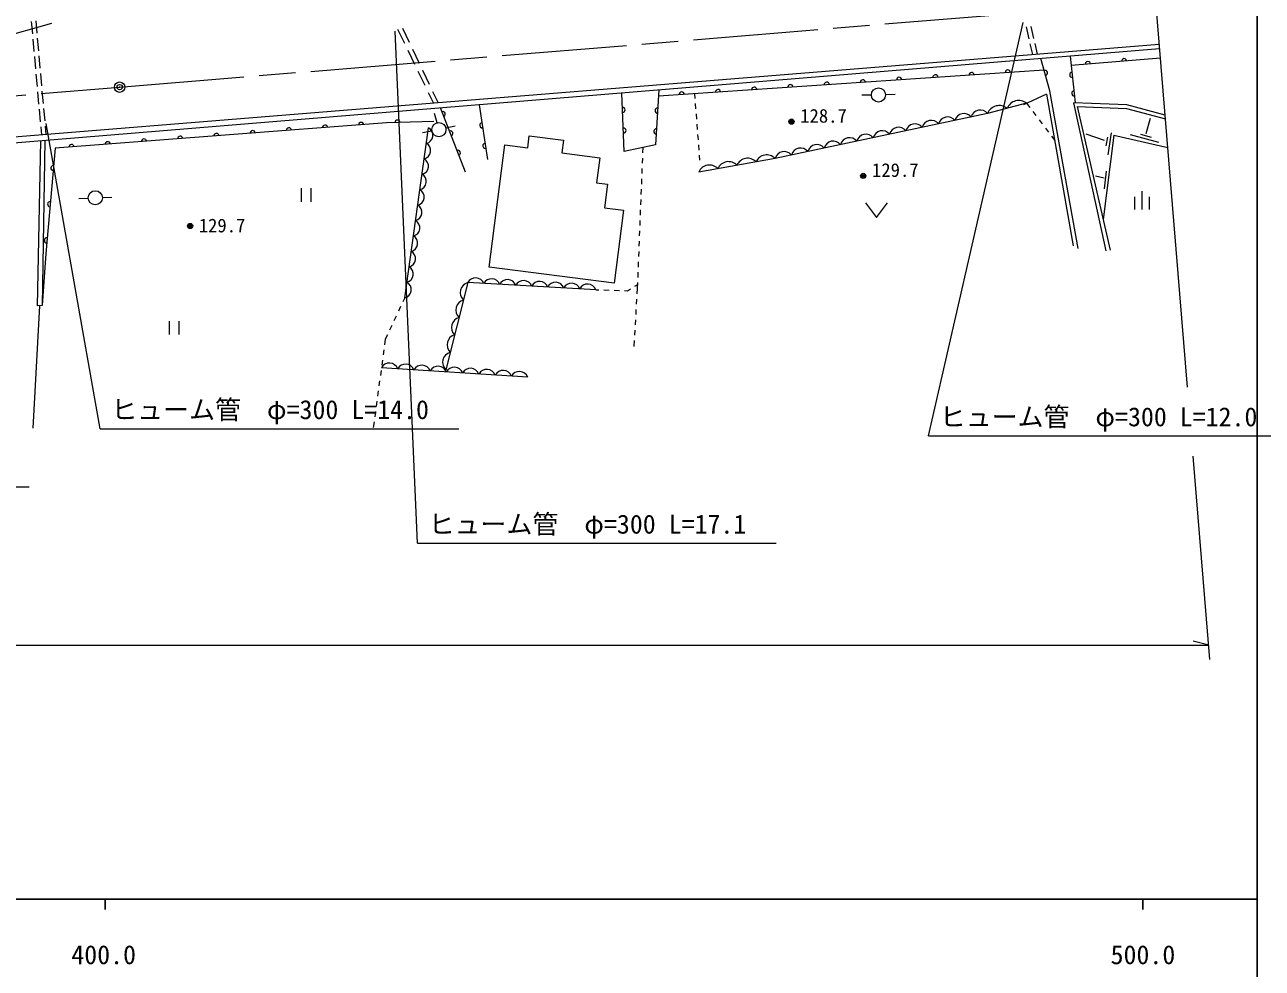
# Model space of a CAD drawing. Units: millimetres, scale not verified. Extents: x 40000 to 680000, y 20000 to 380000.
# Drawn here: x 460240 to 579500, y 198357 to 289242 of the extents above; entities that cross this region are included whole.
import ezdxf
from ezdxf.enums import TextEntityAlignment as Align

# ---------------------------------------------------------------- set-up
doc = ezdxf.new("R2010")
doc.units = ezdxf.units.MM
doc.header["$LTSCALE"] = 1000
doc.header["$PDMODE"] = 32
doc.header["$PDSIZE"] = 500
doc.linetypes.add('CHAIN', pattern=[18.5, 12, -1.5, 3.5, -1.5])
for name, color, linetype, lineweight in [('M-BGD', 7, 'Continuous', 13), ('M-BMK', 2, 'CHAIN', 13), ('M-BMK-SRVR', 3, 'Continuous', 13), ('M-STR-HTXT', 7, 'Continuous', 13), ('M-TTL-BAND', 7, 'Continuous', 25)]:
    doc.layers.add(name, color=color, linetype=linetype, lineweight=lineweight)
doc.styles.add('ＭＳ ゴシック', font='')
doc.styles.get('ＭＳ ゴシック').set_extended_font_data('MS Gothic')

msp = doc.modelspace()

# ---------------------------------------------------------------- linework, layer by layer
at = {"layer": 'M-BGD'}
for p, q in [((447891, 285178), (462853, 289409)), ((461005, 288367), (460898, 289563)), ((461433, 288438), (461325, 289633)), ((496175, 288810), (496828, 287459)), ((496648, 288924), (497292, 287569)), ((557034, 287879), (556767, 289049)), ((557493, 287913), (557230, 289084)), ((461156, 286674), (461049, 287869)), ((461585, 286744), (461477, 287940)), ((557833, 286399), (557603, 287425)), ((569607, 286924), (444775, 276667)), ((569572, 287349), (444782, 277250)), ((461737, 285051), (461630, 286246)), ((497154, 286784), (497806, 285434)), ((497613, 286892), (498257, 285537)), ((557379, 286362), (557145, 287391)), ((461308, 284981), (461201, 286176)), ((559045, 282872), (558161, 285984)), ((560999, 286217), (561482, 281719)), ((569683, 286008), (561094, 285330)), ((461459, 283288), (461352, 284483)), ((461890, 283358), (461782, 284553)), ((498133, 284758), (498785, 283408)), ((498579, 284859), (499223, 283505)), ((558476, 284875), (521310, 282366)), ((461611, 281595), (461504, 282790)), ((462042, 281665), (461934, 282860)), ((499111, 282732), (499616, 281688)), ((499545, 282827), (500069, 281724)), ((518022, 277044), (517774, 282665)), ((521344, 282958), (521042, 277667)), ((561745, 267673), (559045, 282872)), ((504038, 281536), (504831, 276267)), ((524850, 282150), (524815, 282603)), ((524927, 281153), (524889, 281652)), ((540918, 282481), (541831, 282502)), ((543195, 282535), (544108, 282557)), ((558714, 282570), (556481, 281529)), ((556792, 281674), (557087, 281285)), ((558714, 282570), (561277, 267951)), ((566461, 281540), (561333, 281724)), ((564443, 267456), (561333, 281724)), ((570133, 280540), (566461, 281540)), ((461763, 279901), (461656, 281097)), ((462194, 279972), (462087, 281167)), ((499983, 279799), (499733, 280678)), ((502701, 275044), (500291, 281228)), ((525004, 280156), (524966, 280655)), ((557389, 280887), (557691, 280488)), ((561675, 281383), (566408, 281159)), ((561675, 281383), (564855, 267526)), ((566408, 281159), (570163, 280179)), ((461876, 278633), (461807, 279403)), ((462312, 278668), (462239, 279474)), ((496874, 262952), (499166, 279303)), ((500813, 279312), (501707, 279497)), ((525081, 279159), (525042, 279658)), ((557993, 280090), (558295, 279692)), ((558598, 279293), (558900, 278895)), ((568328, 278779), (568735, 280252)), ((461459, 262158), (461804, 278066)), ((462171, 278096), (461910, 262184)), ((498582, 278850), (499477, 279035)), ((508710, 277392), (508855, 278539)), ((508855, 278539), (512152, 278120)), ((512152, 278120), (511997, 276902)), ((525158, 278162), (525119, 278661)), ((559202, 278496), (559497, 278108)), ((564310, 278082), (562522, 278695)), ((565185, 278608), (564178, 270473)), ((564582, 278424), (564424, 277573)), ((564942, 278836), (564617, 276723)), ((565185, 278608), (570392, 277403)), ((566763, 278674), (569511, 277925)), ((567762, 278700), (568788, 278424)), ((505004, 265884), (506501, 277673)), ((506501, 277673), (508710, 277392)), ((511997, 276902), (515651, 276438)), ((521042, 277667), (518022, 277044)), ((519811, 276896), (519831, 277417)), ((525234, 277165), (525196, 277664)), ((515651, 276438), (515342, 274007)), ((519772, 275897), (519791, 276397)), ((525308, 276214), (525273, 276667)), ((519694, 273898), (519714, 274398)), ((519733, 274898), (519752, 275397)), ((564264, 274472), (563428, 274642)), ((564474, 275132), (564281, 273432)), ((486871, 273495), (486871, 272195)), ((487846, 272195), (487846, 273495)), ((515342, 274007), (516410, 273871)), ((516410, 273871), (516123, 271609)), ((519655, 272899), (519675, 273399)), ((567928, 271446), (567928, 273196)), ((466357, 272511), (465444, 272475)), ((468633, 272601), (467720, 272565)), ((519616, 271900), (519636, 272400)), ((541278, 272081), (542328, 270681)), ((542328, 270681), (543378, 272081)), ((567228, 271446), (567228, 272671)), ((568628, 271446), (568628, 272671)), ((516123, 271609), (517948, 271378)), ((517948, 271378), (517056, 264353)), ((519577, 270901), (519597, 271400)), ((519538, 269901), (519558, 270401)), ((519461, 267903), (519480, 268403)), ((519499, 268902), (519519, 269402)), ((462265, 267194), (461910, 262184)), ((519422, 266904), (519441, 267403)), ((519383, 265904), (519402, 266404)), ((517056, 264353), (505004, 265884)), ((519344, 264905), (519363, 265405)), ((515275, 263719), (515555, 263710)), ((516055, 263694), (516555, 263678)), ((517055, 263663), (517554, 263647)), ((518054, 263631), (518334, 263622)), ((518334, 263622), (518612, 263789)), ((519040, 264048), (519317, 264215)), ((519270, 263318), (519304, 263884)), ((519304, 263884), (519324, 264406)), ((496874, 262952), (496680, 262541)), ((519209, 262320), (519239, 262819)), ((461045, 250387), (461693, 262172)), ((461910, 262184), (461459, 262158)), ((496039, 261185), (495825, 260733)), ((496466, 262089), (496252, 261637)), ((519148, 261322), (519178, 261821)), ((474162, 260701), (474162, 259401)), ((475137, 259401), (475137, 260701)), ((495611, 260281), (495397, 259829)), ((519087, 260323), (519118, 260822)), ((494990, 258967), (494916, 258425)), ((495184, 259377), (494990, 258967)), ((518962, 258260), (518996, 258826)), ((519027, 259325), (519057, 259824)), ((494849, 257930), (494781, 257434)), ((494714, 256939), (494646, 256443)), ((494579, 255948), (494511, 255453)), ((508708, 255292), (494613, 256203)), ((494444, 254957), (494376, 254462)), ((494174, 252975), (494106, 252480)), ((494309, 253966), (494241, 253471)), ((494039, 251985), (493971, 251489)), ((493904, 250994), (493830, 250452))]:
    msp.add_line(p, q, dxfattribs=at)
for points in [[(556792, 281674), (553033, 280686), (532555, 276360), (525189, 275058)], [(499663, 279923), (495097, 279779), (463163, 277340), (462265, 267194)], [(515275, 263719), (502938, 264402), (500818, 256016)]]:
    msp.add_lwpolyline(points, dxfattribs=at)
for centre, radius in [((542514, 282482), 683), ((500152, 279137), 683), ((534124, 279910), 150), ((534124, 279910), 120), ((534124, 279910), 90), ((534124, 279910), 60), ((534124, 279910), 30), ((534124, 279910), 20), ((541043, 274682), 150), ((541043, 274682), 120), ((541043, 274682), 90), ((541043, 274682), 60), ((541043, 274682), 30), ((541043, 274682), 20), ((467037, 272575), 683), ((476175, 269858), 150), ((476175, 269858), 120), ((476175, 269858), 90), ((476175, 269858), 60), ((476175, 269858), 30), ((476175, 269858), 20)]:
    msp.add_circle(centre, radius, dxfattribs=at)
for centre, radius, start, end in [((562705, 285457), 250, 4.51955, 184.51955), ((566194, 285733), 250, 4.51955, 184.51955), ((541016, 283696), 250, 3.86133, 183.86133), ((544508, 283932), 250, 3.86133, 183.86133), ((548000, 284167), 250, 3.86133, 183.86133), ((551492, 284403), 250, 3.86133, 183.86133), ((554984, 284639), 250, 3.86133, 183.86133), ((558554, 284603), 250, 285.8539, 105.8539), ((561191, 284427), 250, 96.13401, 276.13401), ((523556, 282518), 250, 3.86133, 183.86133), ((527048, 282753), 250, 3.86133, 183.86133), ((530540, 282989), 250, 3.86133, 183.86133), ((534032, 283225), 250, 3.86133, 183.86133), ((537524, 283460), 250, 3.86133, 183.86133), ((561384, 282638), 250, 96.13401, 276.13401), ((554149, 280262), 1194, 50.26364, 159.18322), ((556029, 280755), 1194, 50.26364, 159.18322), ((500522, 280635), 250, 291.29272, 111.29272), ((517846, 281041), 250, 272.53288, 92.53288), ((521230, 280962), 250, 86.74218, 266.74218), ((549177, 279464), 898, 38.24011, 165.61853), ((550753, 279797), 898, 38.24011, 165.61853), ((552328, 280130), 898, 38.24011, 165.61853), ((485693, 279061), 250, 4.3659, 184.3659), ((489183, 279327), 250, 4.3659, 184.3659), ((492672, 279593), 250, 4.3659, 184.3659), ((496165, 279812), 250, 1.80729, 181.80729), ((498751, 278603), 813, 284.67503, 59.3649), ((504336, 279559), 250, 98.55783, 278.55783), ((517934, 279043), 250, 272.53288, 92.53288), ((521116, 278965), 250, 86.74218, 266.74218), ((544452, 278466), 898, 38.24011, 165.61853), ((546027, 278799), 898, 38.24011, 165.61853), ((547602, 279132), 898, 38.24011, 165.61853), ((468243, 277728), 250, 4.3659, 184.3659), ((471733, 277995), 250, 4.3659, 184.3659), ((475223, 278261), 250, 4.3659, 184.3659), ((478713, 278528), 250, 4.3659, 184.3659), ((482203, 278794), 250, 4.3659, 184.3659), ((501249, 278771), 250, 291.29272, 111.29272), ((538151, 277135), 898, 38.24011, 165.61853), ((539726, 277468), 898, 38.24011, 165.61853), ((541301, 277800), 898, 38.24011, 165.61853), ((542876, 278133), 898, 38.24011, 165.61853), ((464754, 277462), 250, 4.3659, 184.3659), ((498543, 277117), 813, 284.67503, 59.3649), ((501975, 276908), 250, 291.29272, 111.29272), ((504633, 277581), 250, 98.55783, 278.55783), ((531743, 275582), 1124, 43.74987, 156.29234), ((533425, 276136), 898, 38.24011, 165.61853), ((535000, 276469), 898, 38.24011, 165.61853), ((536575, 276802), 898, 38.24011, 165.61853), ((462995, 275443), 250, 84.94617, 264.94617), ((498335, 275630), 813, 284.67503, 59.3649), ((526218, 274606), 1124, 43.74987, 156.29234), ((528060, 274931), 1124, 43.74987, 156.29234), ((529901, 275257), 1124, 43.74987, 156.29234), ((498126, 274144), 813, 284.67503, 59.3649), ((497918, 272657), 813, 284.67503, 59.3649), ((462687, 271957), 250, 84.94617, 264.94617), ((497710, 271171), 813, 284.67503, 59.3649), ((497501, 269685), 813, 284.67503, 59.3649), ((462378, 268471), 250, 84.94617, 264.94617), ((497293, 268198), 813, 284.67503, 59.3649), ((497084, 266712), 813, 284.67503, 59.3649), ((496876, 265225), 813, 284.67503, 59.3649), ((503690, 264013), 846, 20.98624, 152.67693), ((505232, 263928), 846, 20.98624, 152.67693), ((496668, 263739), 813, 284.67503, 59.3649), ((503209, 263441), 998, 105.74841, 225.87093), ((506774, 263843), 846, 20.98624, 152.67693), ((508317, 263757), 846, 20.98624, 152.67693), ((509859, 263672), 846, 20.98624, 152.67693), ((511401, 263587), 846, 20.98624, 152.67693), ((512943, 263501), 846, 20.98624, 152.67693), ((514485, 263416), 846, 20.98624, 152.67693), ((502785, 261764), 998, 105.74841, 225.87093), ((502361, 260087), 998, 105.74841, 225.87093), ((501937, 258410), 998, 105.74841, 225.87093), ((501513, 256733), 998, 105.74841, 225.87093), ((495373, 255788), 866, 21.29207, 151.31168), ((496939, 255686), 866, 21.29207, 151.31168), ((498505, 255585), 866, 21.29207, 151.31168), ((500071, 255484), 866, 21.29207, 151.31168), ((501637, 255383), 866, 21.29207, 151.31168), ((503203, 255282), 866, 21.29207, 151.31168), ((504770, 255180), 866, 21.29207, 151.31168), ((506336, 255079), 866, 21.29207, 151.31168), ((507902, 254978), 866, 21.29207, 151.31168)]:
    msp.add_arc(centre, radius, start, end, dxfattribs=at)
for p in [(534124, 279910), (541043, 274682), (476175, 269858)]:
    msp.add_point(p, dxfattribs=at)
at = {"layer": 'M-BMK'}
for p, q in [((469387, 283231), (553939, 290206)), ((369649, 275004), (469387, 283231))]:
    msp.add_line(p, q, dxfattribs=at)
at = {"layer": 'M-BMK-SRVR'}
msp.add_line((572294, 254318), (569145, 292528), dxfattribs=at)
msp.add_circle((469387, 283231), 500, dxfattribs=at)
msp.add_point((469387, 283231), dxfattribs=at)
at = {"layer": 'M-STR-HTXT'}
for p, q in [((498092, 239292), (495923, 288620)), ((547346, 249630), (556449, 289450)), ((467507, 250324), (462311, 279734)), ((467507, 250324), (502063, 250324)), ((547346, 249630), (581902, 249630)), ((574456, 228091), (572841, 247687)), ((426098, 244732), (460654, 244732)), ((498092, 239292), (532648, 239292)), ((268354, 229489), (574340, 229489)), ((574340, 229489), (572840, 229864))]:
    msp.add_line(p, q, dxfattribs=at)
at = {"layer": 'M-TTL-BAND'}
for p, q in [((579000, 20000), (579000, 370000)), ((40000, 205000), (579000, 205000)), ((468000, 205000), (468000, 204000)), ((568000, 205000), (568000, 204000))]:
    msp.add_line(p, q, dxfattribs=at)

# ---------------------------------------------------------------- texts
at = {"layer": 'M-BGD', "style": 'ＭＳ ゴシック'}
for s, p in [('128.7', (534974, 279416)), ('129.7', (541893, 274188)), ('129.7', (477009, 268849))]:
    msp.add_text(s, height=1320, dxfattribs=at).set_placement(p, align=Align.BOTTOM_LEFT)
at = {"layer": 'M-STR-HTXT', "style": 'ＭＳ ゴシック'}
for s, p in [('ヒューム管\u3000φ=300 L=14.0', (468578, 250703)), ('ヒューム管\u3000φ=300 L=12.0', (548418, 250009)), ('ヒューム管\u3000φ=300 L=17.1', (499163, 239671))]:
    msp.add_text(s, height=1833, dxfattribs=at).set_placement(p, align=Align.BOTTOM_LEFT)
at = {"layer": 'M-TTL-BAND', "style": 'ＭＳ ゴシック'}
for s, p in [('400.0', (467844, 198195)), ('500.0', (568000, 198195))]:
    msp.add_text(s, height=1833, dxfattribs=at).set_placement(p, align=Align.BOTTOM_CENTER)

doc.saveas('drawing.dxf')
